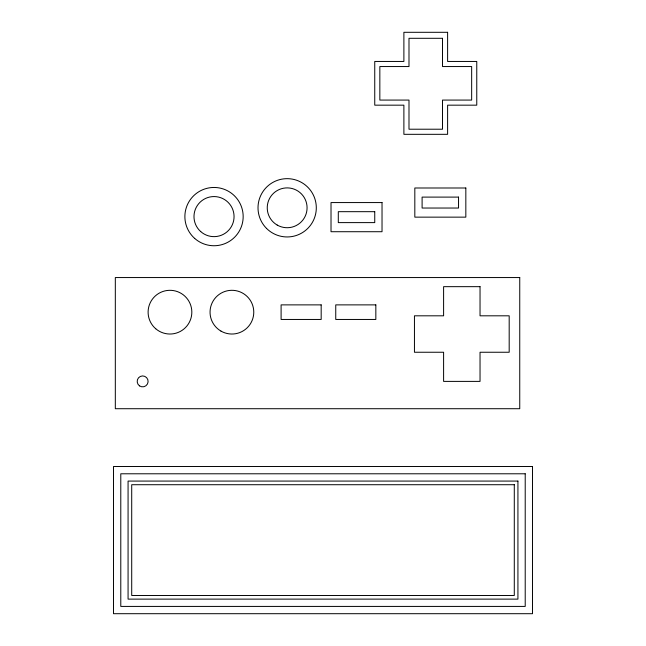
<?xml version="1.0" encoding="UTF-8"?>
<svg xmlns="http://www.w3.org/2000/svg" width="646" height="646" viewBox="0 0 646 646"><rect width="100%" height="100%" fill="white"/><g stroke="black" fill="none" stroke-linecap="round" stroke-linejoin="round"><path stroke-width="0.97" d="M447.613 32.3L403.887 32.3L403.887 61.451L374.745 61.451L374.745 105.169L403.887 105.169L403.887 134.32L447.613 134.32L447.613 105.169L476.764 105.169L476.764 61.451L447.613 61.451L447.613 32.3M442.51 38.3L408.991 38.3L408.991 66.546L379.84 66.546L379.84 100.073L408.991 100.073L408.991 129.216L442.51 129.216L442.51 100.073L471.661 100.073L471.661 66.546L442.51 66.546L442.51 38.3M465.831 187.994L414.821 187.994L414.821 217.145L465.831 217.145L465.831 187.994M458.539 197.103L422.104 197.103L422.104 208.036L458.539 208.036L458.539 197.103M382.028 202.569L331.018 202.569L331.018 231.72L382.028 231.72L382.028 202.569M374.745 211.678L338.302 211.678L338.302 222.612L374.745 222.612L374.745 211.678M519.747 277.554L115.319 277.554L115.319 408.716L519.747 408.716L519.747 277.554M480.035 286.663L443.6 286.663L443.6 315.813L414.449 315.813L414.449 352.248L443.6 352.248L443.6 381.39L480.035 381.39L480.035 352.248L509.185 352.248L509.185 315.813L480.035 315.813L480.035 286.663M321.175 304.88L281.099 304.88L281.099 319.455L321.175 319.455L321.175 304.88M375.835 304.88L335.75 304.88L335.75 319.455L375.835 319.455L375.835 304.88M532.506 466.501L113.494 466.501L113.494 613.7L532.506 613.7L532.506 466.501M525.214 473.784L120.786 473.784L120.786 606.416L525.214 606.416L525.214 473.784M517.93 481.076L128.07 481.076L128.07 599.125L517.93 599.125L517.93 481.076M514.289 484.718L131.711 484.718L131.711 595.483L514.289 595.483L514.289 484.718M220.98 331.099A21.859 21.859 0 0 0 253.773 312.163A21.859 21.859 0 0 0 220.98 293.236A21.859 21.859 0 0 0 220.98 331.099M155.743 328.766A21.859 21.859 0 0 0 191.458 316.185A21.859 21.859 0 0 0 162.711 291.548A21.859 21.859 0 0 0 155.743 328.766M139.512 385.872A5.467 5.467 0 0 0 148.087 381.875A5.467 5.467 0 0 0 140.335 376.44A5.467 5.467 0 0 0 139.512 385.872M266.548 228.418A29.151 29.151 0 0 0 315.313 215.352A29.151 29.151 0 0 0 279.613 179.653A29.151 29.151 0 0 0 266.548 228.418M277.199 225.058A19.921 19.921 0 0 0 307.076 207.81A19.921 19.921 0 0 0 277.199 190.554A19.921 19.921 0 0 0 277.199 225.058M194.672 238.398A29.151 29.151 0 0 0 242.573 222.466A29.151 29.151 0 0 0 204.822 188.947A29.151 29.151 0 0 0 194.672 238.398M200.72 231.591A20.042 20.042 0 0 0 233.65 220.641A20.042 20.042 0 0 0 207.697 197.587A20.042 20.042 0 0 0 200.72 231.591"/></g></svg>
